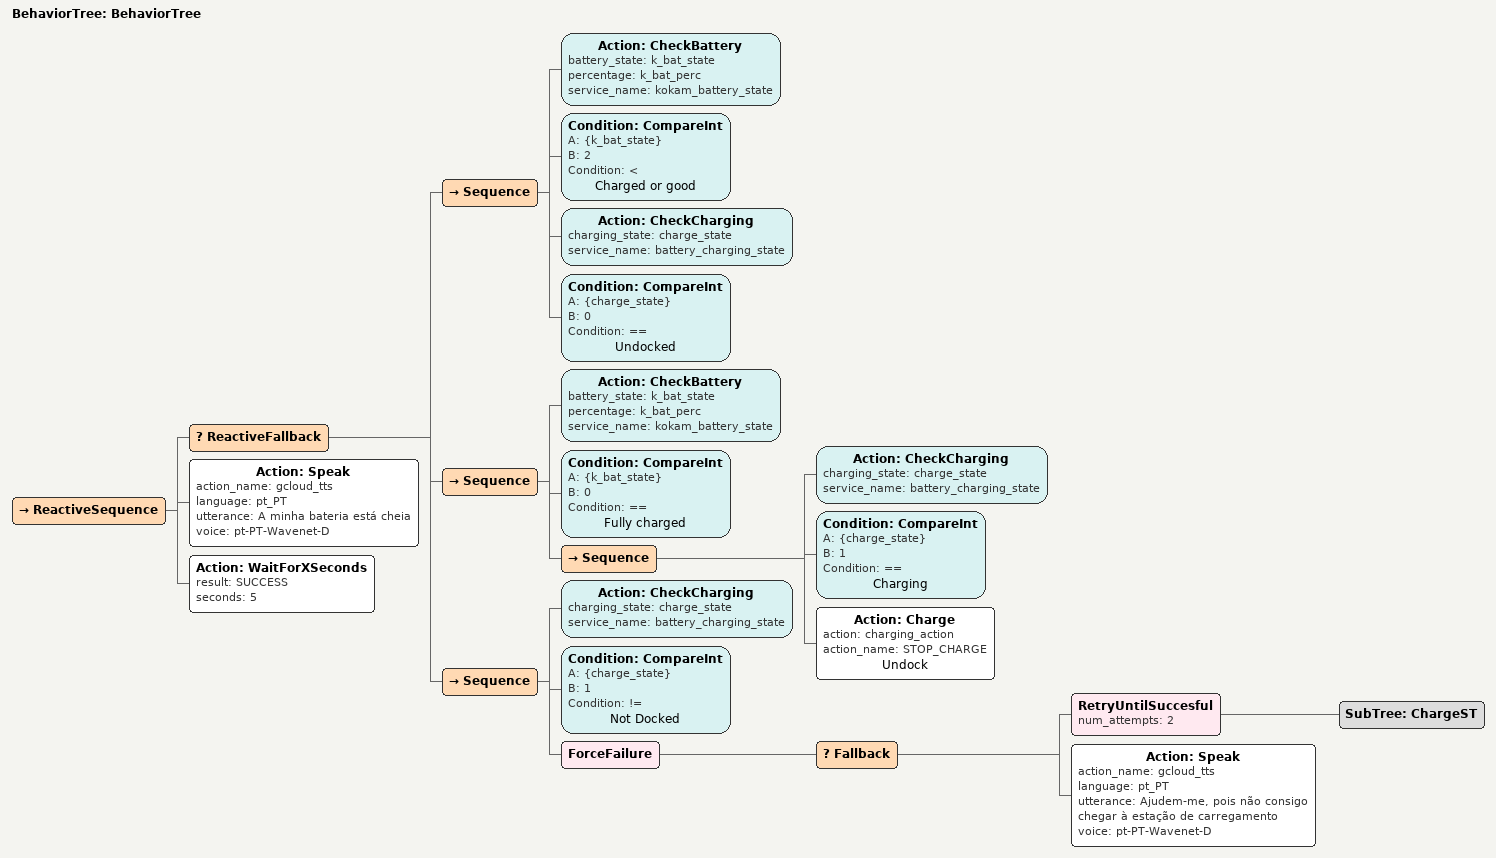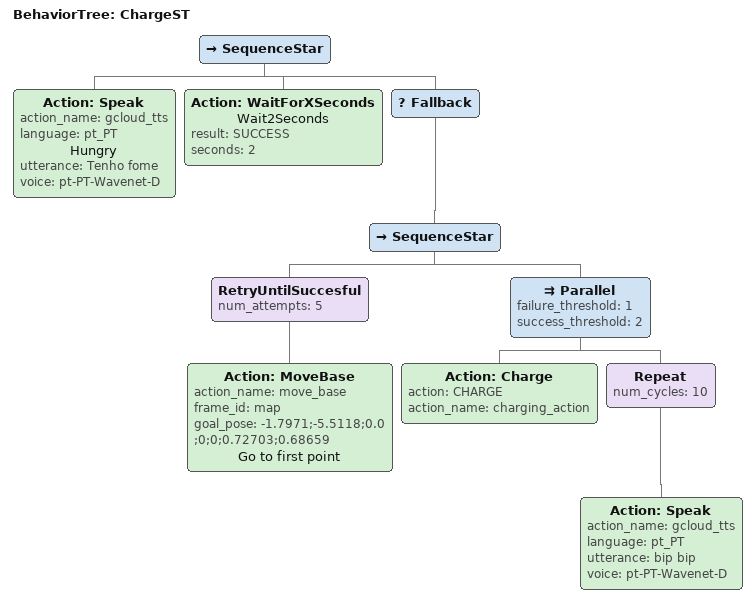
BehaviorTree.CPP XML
<?xml version="1.0"?>
<root main_tree_to_execute="BehaviorTree">
    <BehaviorTree ID="BehaviorTree">
        <ReactiveSequence>
            <ReactiveFallback>
                <Sequence>
                    <Action ID="CheckBattery" battery_state="k_bat_state" percentage="k_bat_perc" service_name="kokam_battery_state"/>
                    <Condition A="{k_bat_state}" B="2" Condition="&lt;" ID="CompareInt" name="Charged or good"/>
                    <Action ID="CheckCharging" charging_state="charge_state" service_name="battery_charging_state"/>
                    <Condition A="{charge_state}" B="0" Condition="==" ID="CompareInt" name="Undocked"/>
                </Sequence>
                <Sequence>
                    <Action ID="CheckBattery" battery_state="k_bat_state" percentage="k_bat_perc" service_name="kokam_battery_state"/>
                    <Condition A="{k_bat_state}" B="0" Condition="==" ID="CompareInt" name="Fully charged"/>
                    <Sequence>
                        <Action ID="CheckCharging" charging_state="charge_state" service_name="battery_charging_state"/>
                        <Condition A="{charge_state}" B="1" Condition="==" ID="CompareInt" name="Charging"/>
                        <Action ID="Charge" action="charging_action" action_name="STOP_CHARGE" name="Undock"/>
                    </Sequence>
                </Sequence>
                <Sequence>
                    <Action ID="CheckCharging" charging_state="charge_state" service_name="battery_charging_state"/>
                    <Condition A="{charge_state}" B="1" Condition="!=" ID="CompareInt" name="Not Docked"/>
                    <ForceFailure>
                        <Fallback>
                            <RetryUntilSuccesful num_attempts="2">
                                <SubTree ID="ChargeST"/>
                            </RetryUntilSuccesful>
                            <Action ID="Speak" action_name="gcloud_tts" language="pt_PT" utterance="Ajudem-me, pois não consigo chegar à estação de carregamento" voice="pt-PT-Wavenet-D"/>
                        </Fallback>
                    </ForceFailure>
                </Sequence>
            </ReactiveFallback>
            <Action ID="Speak" action_name="gcloud_tts" language="pt_PT" utterance="A minha bateria está cheia" voice="pt-PT-Wavenet-D"/>
            <Action ID="WaitForXSeconds" result="SUCCESS" seconds="5"/>
        </ReactiveSequence>
    </BehaviorTree>
    <BehaviorTree ID="ChargeST">
        <SequenceStar>
            <Action ID="Speak" action_name="gcloud_tts" language="pt_PT" name="Hungry" utterance="Tenho fome" voice="pt-PT-Wavenet-D"/>
            <Action ID="WaitForXSeconds" name="Wait2Seconds" result="SUCCESS" seconds="2"/>
            <Fallback>
                <SequenceStar>
                    <RetryUntilSuccesful num_attempts="5">
                        <Action ID="MoveBase" action_name="move_base" frame_id="map" goal_pose="-1.7971;-5.5118;0.0;0;0;0.72703;0.68659" name="Go to first point"/>
                    </RetryUntilSuccesful>
                    <Parallel failure_threshold="1" success_threshold="2">
                        <Action ID="Charge" action="CHARGE" action_name="charging_action"/>
                        <Repeat num_cycles="10">
                            <Action ID="Speak" action_name="gcloud_tts" language="pt_PT" utterance="bip bip" voice="pt-PT-Wavenet-D"/>
                        </Repeat>
                    </Parallel>
                </SequenceStar>
            </Fallback>
        </SequenceStar>
    </BehaviorTree>
</root>
